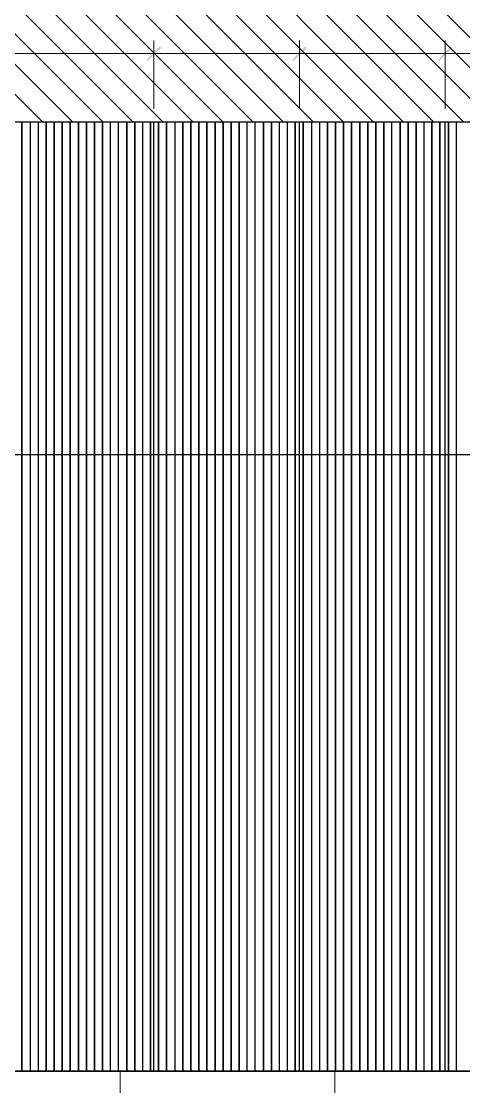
# Model space of a CAD drawing. Header units: millimetres. Extents: x -356862 to 418287, y 0 to 839748.
# Drawn here: x 347856 to 349507, y 779070 to 783044 of the extents above; entities that cross this region are included whole.
import ezdxf

# ---------------------------------------------------------------- set-up
doc = ezdxf.new("R2010")
doc.units = ezdxf.units.MM
doc.layers.add('PDF _Геометрия', color=7, linetype='Continuous', true_color=0xbababa)
doc.layers.add('PDF _Сплошная заливка', color=7, linetype='Continuous', true_color=0xf50000)

msp = doc.modelspace()

# ---------------------------------------------------------------- linework, layer by layer
at = {"layer": 'PDF _Геометрия', "color": 7, "lineweight": 13}
msp.add_lwpolyline([(342062.8372, 786490.607), (350464.9542, 786490.607), (350464.9542, 782669.5385), (342062.8372, 782669.5385)], close=True, dxfattribs=at)
at = {"layer": 'PDF _Геометрия', "color": 161, "lineweight": 9, "true_color": 0x7f9fff}
for points in [[(347935.2163, 782669.5385), (344114.1477, 786490.607)], [(348047.4138, 782669.5385), (344226.3453, 786490.607)], [(348159.6114, 782669.5385), (344338.5429, 786490.607)], [(348271.809, 782669.5385), (344450.7405, 786490.607)], [(348384.0066, 782669.5385), (344562.938, 786490.607)], [(348496.2042, 782669.5385), (344675.1356, 786490.607)], [(348608.4018, 782669.5385), (344787.3332, 786490.607)], [(348720.5993, 782669.5385), (344899.5308, 786490.607)], [(348832.7969, 782669.5385), (345011.7284, 786490.607)], [(348944.9945, 782669.5385), (345123.9259, 786490.607)], [(349057.1921, 782669.5385), (345236.1235, 786490.607)], [(349169.3897, 782669.5385), (345348.3211, 786490.607)], [(349281.5872, 782669.5385), (345462.6356, 786490.607)], [(349393.7848, 782669.5385), (345574.8332, 786490.607)], [(349505.9824, 782669.5385), (345687.0308, 786490.607)], [(349618.18, 782669.5385), (345799.2284, 786490.607)], [(349732.4945, 782669.5385), (345911.4259, 786490.607)], [(349844.6921, 782669.5385), (346023.6235, 786490.607)]]:
    msp.add_lwpolyline(points, dxfattribs=at)
at = {"layer": 'PDF _Геометрия', "color": 7, "lineweight": 18}
for points in [[(348350.1356, 782972.2603), (348350.1356, 782718.228)], [(348894.188, 782972.2603), (348894.188, 782718.228)], [(349438.2405, 782972.2603), (349438.2405, 782718.228)]]:
    msp.add_lwpolyline(points, close=True, dxfattribs=at)
for points in [[(347755.2768, 782923.5707), (348398.8251, 782923.5707)], [(348299.3292, 782923.5707), (348942.8776, 782923.5707)], [(348843.3816, 782923.5707), (349486.93, 782923.5707)], [(349387.434, 782923.5707), (350033.0993, 782923.5707)]]:
    msp.add_lwpolyline(points, dxfattribs=at)
at = {"layer": 'PDF _Геометрия', "color": 150, "lineweight": 30, "true_color": 0x0080ff}
msp.add_lwpolyline([(350441.6679, 782669.5385), (350420.4985, 779127.9054), (341948.5227, 779127.9054), (341948.5227, 779981.0304), (342067.0711, 779981.0304), (342084.0066, 782669.5385)], close=True, dxfattribs=at)
at = {"layer": 'PDF _Геометрия', "color": 254, "lineweight": 5, "true_color": 0xdcdcdc}
for points in [[(347856.8897, 779127.9054), (347856.8897, 782669.5385)], [(347890.7606, 779127.9054), (347890.7606, 782669.5385)], [(347920.3977, 779127.9054), (347920.3977, 782669.5385)], [(347950.0348, 779127.9054), (347950.0348, 782669.5385)], [(347977.555, 779127.9054), (347977.555, 782669.5385)], [(348007.1921, 779127.9054), (348007.1921, 782669.5385)], [(348036.8292, 779127.9054), (348036.8292, 782669.5385)], [(348070.7001, 779127.9054), (348070.7001, 782669.5385)], [(348100.3372, 779127.9054), (348100.3372, 782669.5385)], [(348129.9743, 779127.9054), (348129.9743, 782669.5385)], [(348157.4945, 779127.9054), (348157.4945, 782669.5385)], [(348187.1316, 779127.9054), (348187.1316, 782669.5385)], [(348216.7687, 779127.9054), (348216.7687, 782669.5385)], [(348250.6397, 779127.9054), (348250.6397, 782669.5385)], [(348280.2768, 779127.9054), (348280.2768, 782669.5385)], [(348309.9138, 779127.9054), (348309.9138, 782669.5385)], [(348337.434, 779127.9054), (348337.434, 782669.5385)], [(348367.0711, 779127.9054), (348367.0711, 782669.5385)], [(348396.7082, 779127.9054), (348396.7082, 782669.5385)], [(348430.5792, 779127.9054), (348430.5792, 782669.5385)], [(348460.2163, 779127.9054), (348460.2163, 782669.5385)], [(348489.8534, 779127.9054), (348489.8534, 782669.5385)], [(348517.3735, 779127.9054), (348517.3735, 782669.5385)], [(348547.0106, 779127.9054), (348547.0106, 782669.5385)], [(348580.8816, 779127.9054), (348580.8816, 782669.5385)], [(348610.5187, 779127.9054), (348610.5187, 782669.5385)], [(348640.1558, 779127.9054), (348640.1558, 782669.5385)], [(348667.6759, 779127.9054), (348667.6759, 782669.5385)], [(348697.313, 779127.9054), (348697.313, 782669.5385)], [(348726.9501, 779127.9054), (348726.9501, 782669.5385)], [(348760.8211, 779127.9054), (348760.8211, 782669.5385)], [(348790.4582, 779127.9054), (348790.4582, 782669.5385)], [(348820.0953, 779127.9054), (348820.0953, 782669.5385)], [(348847.6155, 779127.9054), (348847.6155, 782669.5385)], [(348877.2526, 779127.9054), (348877.2526, 782669.5385)], [(348906.8897, 779127.9054), (348906.8897, 782669.5385)], [(348940.7606, 779127.9054), (348940.7606, 782669.5385)], [(348970.3977, 779127.9054), (348970.3977, 782669.5385)], [(349000.0348, 779127.9054), (349000.0348, 782669.5385)], [(349027.555, 779127.9054), (349027.555, 782669.5385)], [(349057.1921, 779127.9054), (349057.1921, 782669.5385)], [(349086.8292, 779127.9054), (349086.8292, 782669.5385)], [(349120.7001, 779127.9054), (349120.7001, 782669.5385)], [(349150.3372, 779127.9054), (349150.3372, 782669.5385)], [(349177.8574, 779127.9054), (349177.8574, 782669.5385)], [(349207.4945, 779127.9054), (349207.4945, 782669.5385)], [(349237.1316, 779127.9054), (349237.1316, 782669.5385)], [(349271.0026, 779127.9054), (349271.0026, 782669.5385)], [(349300.6397, 779127.9054), (349300.6397, 782669.5385)], [(349330.2768, 779127.9054), (349330.2768, 782669.5385)], [(349357.7969, 779127.9054), (349357.7969, 782669.5385)], [(349387.434, 779127.9054), (349387.434, 782669.5385)], [(349417.0711, 779127.9054), (349417.0711, 782669.5385)], [(349450.9421, 779127.9054), (349450.9421, 782669.5385)], [(349480.5792, 779127.9054), (349480.5792, 782669.5385)]]:
    msp.add_lwpolyline(points, dxfattribs=at)
for points in [[(347859.0066, 782669.5385), (347859.0066, 779127.9054)], [(347888.6437, 782669.5385), (347888.6437, 779127.9054)], [(347918.2808, 782669.5385), (347918.2808, 779127.9054)], [(347947.9179, 782669.5385), (347947.9179, 779127.9054)], [(347979.6719, 782669.5385), (347979.6719, 779127.9054)], [(348009.309, 782669.5385), (348009.309, 779127.9054)], [(348038.9461, 782669.5385), (348038.9461, 779127.9054)], [(348068.5832, 782669.5385), (348068.5832, 779127.9054)], [(348098.2203, 782669.5385), (348098.2203, 779127.9054)], [(348127.8574, 782669.5385), (348127.8574, 779127.9054)], [(348159.6114, 782669.5385), (348159.6114, 779127.9054)], [(348189.2485, 782669.5385), (348189.2485, 779127.9054)], [(348218.8856, 782669.5385), (348218.8856, 779127.9054)], [(348248.5227, 782669.5385), (348248.5227, 779127.9054)], [(348278.1598, 782669.5385), (348278.1598, 779127.9054)], [(348307.7969, 782669.5385), (348307.7969, 779127.9054)], [(348339.5509, 782669.5385), (348339.5509, 779127.9054)], [(348369.188, 782669.5385), (348369.188, 779127.9054)], [(348398.8251, 782669.5385), (348398.8251, 779127.9054)], [(348428.4622, 782669.5385), (348428.4622, 779127.9054)], [(348458.0993, 782669.5385), (348458.0993, 779127.9054)], [(348487.7364, 782669.5385), (348487.7364, 779127.9054)], [(348519.4905, 782669.5385), (348519.4905, 779127.9054)], [(348549.1276, 782669.5385), (348549.1276, 779127.9054)], [(348578.7647, 782669.5385), (348578.7647, 779127.9054)], [(348608.4018, 782669.5385), (348608.4018, 779127.9054)], [(348638.0388, 782669.5385), (348638.0388, 779127.9054)], [(348669.7929, 782669.5385), (348669.7929, 779127.9054)], [(348699.43, 782669.5385), (348699.43, 779127.9054)], [(348729.0671, 782669.5385), (348729.0671, 779127.9054)], [(348758.7042, 782669.5385), (348758.7042, 779127.9054)], [(348788.3413, 782669.5385), (348788.3413, 779127.9054)], [(348817.9784, 782669.5385), (348817.9784, 779127.9054)], [(348849.7324, 782669.5385), (348849.7324, 779127.9054)], [(348879.3695, 782669.5385), (348879.3695, 779127.9054)], [(348909.0066, 782669.5385), (348909.0066, 779127.9054)], [(348938.6437, 782669.5385), (348938.6437, 779127.9054)], [(348968.2808, 782669.5385), (348968.2808, 779127.9054)], [(348997.9179, 782669.5385), (348997.9179, 779127.9054)], [(349029.6719, 782669.5385), (349029.6719, 779127.9054)], [(349059.309, 782669.5385), (349059.309, 779127.9054)], [(349088.9461, 782669.5385), (349088.9461, 779127.9054)], [(349118.5832, 782669.5385), (349118.5832, 779127.9054)], [(349148.2203, 782669.5385), (349148.2203, 779127.9054)], [(349179.9743, 782669.5385), (349179.9743, 779127.9054)], [(349209.6114, 782669.5385), (349209.6114, 779127.9054)], [(349239.2485, 782669.5385), (349239.2485, 779127.9054)], [(349268.8856, 782669.5385), (349268.8856, 779127.9054)], [(349298.5227, 782669.5385), (349298.5227, 779127.9054)], [(349328.1598, 782669.5385), (349328.1598, 779127.9054)], [(349359.9138, 782669.5385), (349359.9138, 779127.9054)], [(349389.5509, 782669.5385), (349389.5509, 779127.9054)], [(349419.188, 782669.5385), (349419.188, 779127.9054)], [(349448.8251, 782669.5385), (349448.8251, 779127.9054)], [(349478.4622, 782669.5385), (349478.4622, 779127.9054)]]:
    msp.add_lwpolyline(points, close=True, dxfattribs=at)
at = {"layer": 'PDF _Геометрия', "color": 150, "lineweight": 30, "true_color": 0x0080ff}
for points in [[(348350.1356, 779127.9054), (348350.1356, 782669.5385)], [(348894.188, 779127.9054), (348894.188, 782669.5385)], [(349438.2405, 779127.9054), (349438.2405, 782669.5385)], [(347399.6316, 781429.0143), (350435.3171, 781429.0143)], [(341948.5227, 779127.9054), (350420.4985, 779127.9054)]]:
    msp.add_lwpolyline(points, dxfattribs=at)
at = {"layer": 'PDF _Геометрия', "color": 7, "lineweight": 9}
msp.add_lwpolyline([(341948.5227, 779127.9054), (350500.9421, 779127.9054), (352001.8493, 779127.9054)], dxfattribs=at)
at = {"layer": 'PDF _Геометрия', "color": 19, "lineweight": 30, "true_color": 0x442a22}
msp.add_lwpolyline([(341948.5227, 779127.9054), (350500.9421, 779127.9054), (350500.9421, 778768.0264), (341948.5227, 778768.0264)], close=True, dxfattribs=at)
at = {"layer": 'PDF _Геометрия', "color": 19, "lineweight": 5, "true_color": 0x442a22}
for points in [[(348225.2364, 778926.7965), (348225.2364, 779127.9054)], [(349025.438, 778926.7965), (349025.438, 779127.9054)]]:
    msp.add_lwpolyline(points, dxfattribs=at)
at = {"layer": 'PDF _Сплошная заливка', "color": 7, "transparency": 33554559}
for points in [[(348322.6155, 782900.2844), (348326.8493, 782896.0506), (348371.305, 782951.0909)], [(348371.305, 782951.0909), (348326.8493, 782896.0506), (348322.6155, 782900.2844)], [(348326.8493, 782896.0506), (348371.305, 782951.0909), (348377.6558, 782944.7401)], [(348377.6558, 782944.7401), (348371.305, 782951.0909), (348326.8493, 782896.0506)], [(348866.6679, 782900.2844), (348870.9018, 782896.0506), (348915.3574, 782951.0909)], [(348915.3574, 782951.0909), (348870.9018, 782896.0506), (348866.6679, 782900.2844)], [(348870.9018, 782896.0506), (348915.3574, 782951.0909), (348921.7082, 782944.7401)], [(348921.7082, 782944.7401), (348915.3574, 782951.0909), (348870.9018, 782896.0506)], [(349410.7203, 782900.2844), (349414.9542, 782896.0506), (349459.4098, 782951.0909)], [(349459.4098, 782951.0909), (349414.9542, 782896.0506), (349410.7203, 782900.2844)], [(349414.9542, 782896.0506), (349459.4098, 782951.0909), (349465.7606, 782944.7401)], [(349465.7606, 782944.7401), (349459.4098, 782951.0909), (349414.9542, 782896.0506)]]:
    msp.add_solid(points, dxfattribs=at)

doc.saveas('drawing.dxf')
